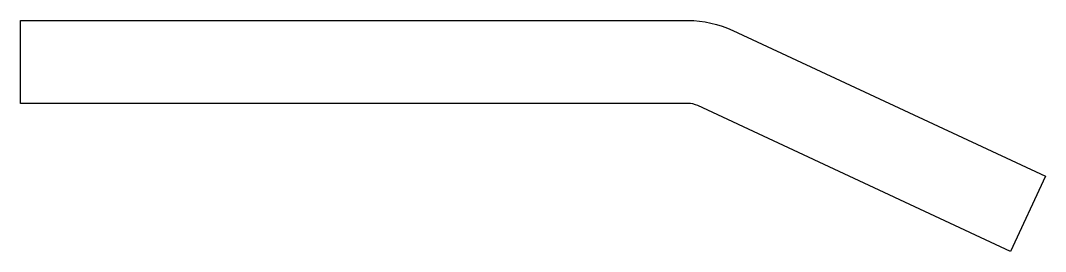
# Model space of a CAD drawing. Extents: x 173.8 to 196.1, y 235.9 to 240.9.
import ezdxf

# ---------------------------------------------------------------- set-up
doc = ezdxf.new("R2010")
doc.units = 0
doc.layers.add('ANA', color=220, linetype='CONTINUOUS')

msp = doc.modelspace()

# ---------------------------------------------------------------- linework, layer by layer
at = {"layer": 'ANA'}
msp.add_lwpolyline([(188.514, 239.076, 0.109518), (188.302, 239.123), (173.812, 239.123), (173.812, 240.923), (188.302, 240.923, -0.109518), (189.274, 240.707), (196.063, 237.542), (195.302, 235.91)], format="xyb", close=True, dxfattribs=at)

doc.saveas('drawing.dxf')
